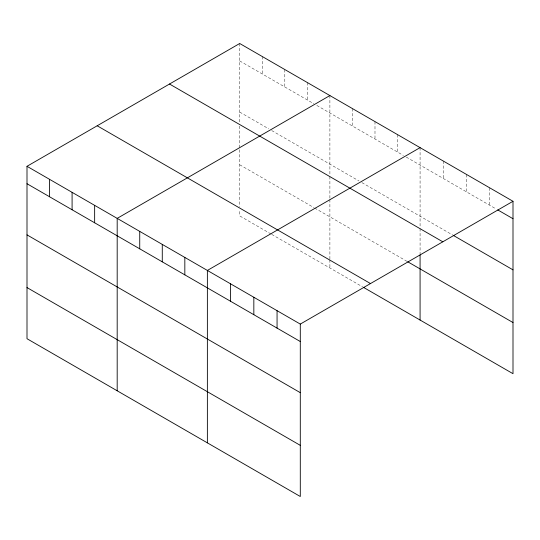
<?xml version="1.0" encoding="UTF-8"?>
<svg xmlns="http://www.w3.org/2000/svg" width="540" height="540" viewBox="0 0 540 540"><rect width="100%" height="100%" fill="white"/><g stroke="black" fill="none" stroke-linecap="round" stroke-linejoin="round"><path stroke-width="0.41" stroke-dasharray="2.7 2.03" d="M239.706 60.932L313.895 103.761M316.805 105.442L403.353 155.412M406.262 157.093L496.3 209.075M239.706 112.077L268.799 128.871M271.708 130.552L358.985 180.941M361.894 182.621L452.75 235.076M239.706 164.768L313.895 207.596M314.624 208.022L406.991 261.347M270.986 233.969L239.706 215.912L239.706 210.141M271.708 234.387L362.624 286.875M489.773 187.873L489.773 205.301M466.54 174.46L466.54 191.889M443.313 161.048L443.313 178.484M420.08 147.636L420.08 227.738M420.08 228.562L420.08 254.084M397.535 134.615L397.535 152.05M374.99 121.601L374.99 139.036M352.445 108.587L352.445 126.016M329.893 95.567L329.893 175.669M329.893 176.492L329.893 198.727M329.893 199.55L329.893 258.91M329.893 259.733L329.893 267.982M307.348 82.553L307.348 99.981M284.803 69.532L284.803 86.967M262.258 56.518L262.258 73.946M239.706 43.497L239.706 122.776M239.706 126.07L239.706 206.84"/><path stroke-width="0.81" d="M27 166.306L300.294 324.088L300.294 496.503L27 338.715L27 166.306L239.706 43.497L513 201.285L513 373.694L363.353 287.293M329.893 95.567L117.187 218.376L117.187 390.785M420.08 147.636L207.374 270.439L207.374 442.854M300.294 324.088L513 201.285M497.759 209.912L513 218.714M453.472 235.494L513 269.858M169.513 84.024L442.807 241.805M407.714 261.765L513 322.549M97.193 125.78L370.487 283.561M27 183.735L300.294 341.523M27 234.88L300.294 392.668M27 287.577L300.294 445.358M420.08 254.907L420.08 320.051M277.06 310.675L277.06 328.111M253.834 297.263L253.834 314.699M230.6 283.851L230.6 301.286M184.829 257.425L184.829 274.86M162.277 244.404L162.277 261.839M139.732 231.39L139.732 248.825M94.642 205.355L94.642 222.791M72.09 192.341L72.09 209.77M49.545 179.321L49.545 196.756"/></g></svg>
